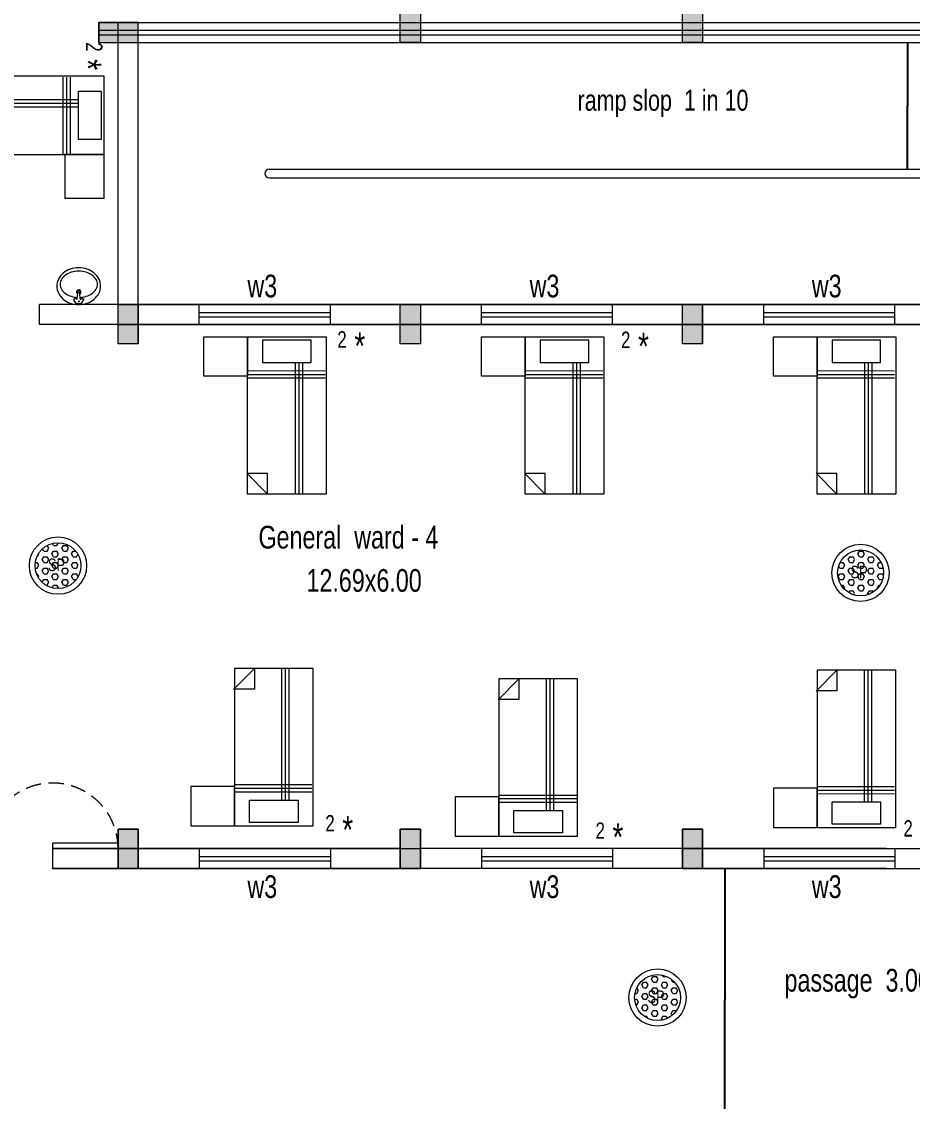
# Model space of a CAD drawing. Header units: metres. Extents: x 191982 to 427160, y -8904 to 80370.
# Drawn here: x 391584 to 401780, y 10131 to 22497 of the extents above; entities that cross this region are included whole.
import ezdxf

# ---------------------------------------------------------------- set-up
doc = ezdxf.new("R2010")
doc.units = ezdxf.units.M
doc.header["$LTSCALE"] = 700
doc.header["$MEASUREMENT"] = 0
doc.header["$PDMODE"] = 32
doc.linetypes.add('DASHED2', pattern=[0.375, 0.25, -0.125])
doc.layers.get('0').update_dxf_attribs({"lineweight": 9})
doc.layers.get('Defpoints').update_dxf_attribs({"lineweight": 9})
for name, color, linetype, lineweight in [('FURNITURE', 7, 'Continuous', 9), ('MAIN GATE', 7, 'Continuous', 9), ('NEW PLANS', 7, 'Continuous', 9), ('PLAN', 7, 'Continuous', 9)]:
    doc.layers.add(name, color=color, linetype=linetype, lineweight=lineweight)
doc.styles.get("Standard").update_dxf_attribs({"font": 'swisscl.ttf'})
doc.dimstyles.get("Standard").update_dxf_attribs({"dimtxt": 0.23, "dimasz": 0.23, "dimexe": 0.05, "dimexo": 0.05, "dimgap": 0.06, "dimtad": 0, "dimzin": 0, "dimdsep": 46, "dimtxsty": 'Standard', "dimcen": 0, "dimse1": 1, "dimse2": 1, "dimadec": 0, "dimazin": 0, "dimtfac": 1, "dimtofl": 0, "dimtmove": 2, "dimatfit": 0, "dimfxl": 0.18, "dimtolj": 1, "dimtzin": 0, "dimarcsym": 0})

# ---------------------------------------------------------------- blocks, each defined once
blk = doc.blocks.new('*D42')
at = {"layer": 'Defpoints', "color": 0, "transparency": 16777216}
for p in [(401006, 22257), (401723, 22257), (401006, 20807)]:
    blk.add_point(p, dxfattribs=at)
at = {"layer": 'NEW PLANS', "color": 0, "lineweight": -2, "transparency": 16777216}
for p, q in [((401723, 22256), (401723, 21532)), ((401723, 20807), (401723, 21531))]:
    blk.add_line(p, q, dxfattribs=at)
at = {"layer": 'NEW PLANS', "color": 0, "transparency": 16777216}
for points in [[(401723, 22256), (401723, 22256), (401723, 22257)], [(401723, 20807), (401723, 20807), (401723, 20807)]]:
    blk.add_solid(points, dxfattribs=at)
at = {"layer": 'NEW PLANS', "color": 0, "transparency": 16777216, "insert": (401723, 21532), "char_height": 0.23, "attachment_point": 5, "rotation": 90}
blk.add_mtext('\\A1;1.50', dxfattribs=at)
blk = doc.blocks.new('*D44')
at = {"layer": 'Defpoints', "color": 0, "transparency": 16777216}
for p in [(399632, 12797), (400094, 12797), (400094, 9797)]:
    blk.add_point(p, dxfattribs=at)
at = {"layer": 'NEW PLANS', "color": 0, "lineweight": -2, "transparency": 16777216}
for p, q in [((399632, 12796), (399632, 11297)), ((399632, 9797), (399632, 11296))]:
    blk.add_line(p, q, dxfattribs=at)
at = {"layer": 'NEW PLANS', "color": 0, "transparency": 16777216}
for points in [[(399632, 12796), (399632, 12796), (399632, 12797)], [(399632, 9797), (399632, 9797), (399632, 9797)]]:
    blk.add_solid(points, dxfattribs=at)
at = {"layer": 'NEW PLANS', "color": 0, "transparency": 16777216, "insert": (399632, 11297), "char_height": 0.23, "attachment_point": 5, "rotation": 90}
blk.add_mtext('\\A1;3000.00', dxfattribs=at)
blk = doc.blocks.new('BASIN')
at = {"layer": 'PLAN'}
for p, q in [((-0.066, 0.016), (-0.128, 0.012)), ((-0.073, 0.04), (-0.062, 0.056)), ((-0.063, 0.027), (-0.072, 0.033)), ((-0.016, 0.031), (-0.055, 0.058)), ((-0.01, -0.019), (-0.01, 0.019)), ((-0.066, -0.016), (-0.128, -0.012)), ((-0.073, -0.04), (-0.062, -0.056)), ((-0.063, -0.027), (-0.072, -0.033)), ((-0.016, -0.031), (-0.055, -0.058))]:
    blk.add_line(p, q, dxfattribs=at)
blk.add_lwpolyline([(-0.21, -0.25, 0.114941), (-0.132, -0.232, 0.103853), (-0.062, -0.177, 0.091249), (-0.016, -0.098, 0.083978), (0, 0, 0.083978), (-0.016, 0.098, 0.091249), (-0.062, 0.177, 0.103853), (-0.132, 0.232, 0.114941), (-0.21, 0.25, 0.114941), (-0.289, 0.232, 0.103853), (-0.359, 0.177, 0.091249), (-0.404, 0.098, 0.083978), (-0.42, 0, 0.083978), (-0.404, -0.098, 0.091249), (-0.359, -0.177, 0.103853), (-0.289, -0.232, 0.114941)], format="xyb", close=True, dxfattribs=at)
for points in [[(-0.082, 0.015, 0.058321), (-0.094, 0.085, 0.08231), (-0.126, 0.152, 0.106842), (-0.177, 0.199, 0.134388), (-0.232, 0.214, 0.134388), (-0.286, 0.199, 0.106842), (-0.338, 0.152, 0.08231), (-0.37, 0.085, 0.070665), (-0.382, 0)], [(-0.382, 0, 0.070665), (-0.37, -0.085, 0.08231), (-0.338, -0.152, 0.106842), (-0.286, -0.199, 0.134388), (-0.232, -0.214, 0.134388), (-0.177, -0.199, 0.106842), (-0.126, -0.152, 0.08231), (-0.094, -0.085, 0.058296), (-0.082, -0.015)]]:
    blk.add_lwpolyline(points, format="xyb", dxfattribs=at)
for radius in [0.00569, 0.00369]:
    blk.add_circle((-0.035, 0), radius, dxfattribs=at)
for centre, radius, start, end in [((-0.142, 0), 0.0257, 30.8964, 331.2082), ((-0.142, 0), 0.0188, 42.6613, 320.6475), ((-0.128, 0), 0.0123, 89.7573, 270.2427), ((-0.069, 0.037), 0.005, 145.9627, 235.9627), ((-0.066, 0.022), 0.0059, 268.9223, 55.3976), ((-0.058, 0.053), 0.005, 55.9627, 145.9627), ((-0.025, 0.02), 0.0144, 358.4, 54.5147), ((-0.069, -0.037), 0.005, 123.9181, 214.0373), ((-0.066, -0.022), 0.0059, 304.6024, 91.0777), ((-0.058, -0.053), 0.005, 214.0373, 304.0009), ((-0.025, -0.02), 0.0144, 305.4853, 1.6)]:
    blk.add_arc(centre, radius, start, end, dxfattribs=at)
blk = doc.blocks.new('A$C68D14229')
for p, q in [((0.53, 0.15), (0.53, 72.15)), ((0.53, 72.15), (36.53, 72.15)), ((36.53, 72.15), (36.53, 0.15)), ((22.29, 60.4), (22.29, 0.15)), ((23.96, 60.4), (23.96, 0.15)), ((25.62, 60.4), (25.62, 0.15)), ((0.53, 56.71), (36, 56.69)), ((0.53, 55.02), (36, 55.02)), ((0.53, 53.36), (36, 53.36)), ((0.11, 9.73), (9.63, 0.15)), ((9.63, 9.58), (0.11, 9.58)), ((9.63, 0), (9.63, 9.58)), ((36.53, 0.15), (0.53, 0.15))]:
    blk.add_line(p, q)
blk.add_lwpolyline([(29.63, 70.7), (7.38, 70.7), (7.38, 60.4), (29.63, 60.4)], close=True)
blk = doc.blocks.new('DAS')
at = {"layer": 'MAIN GATE'}
h = blk.add_hatch(dxfattribs=at)
h.set_pattern_fill('HEX', color=1, scale=0.3, style=0)
h.paths.add_polyline_path([(-3163.779, -2.2, 1), (-3163.253, -2.2, 1)])
at = {"layer": 'MAIN GATE', "color": 5}
for radius in [0.328, 0.263]:
    blk.add_circle((-3163.516, -2.2), radius, dxfattribs=at)
at = {"layer": 'NEW PLANS', "color": 7}
blk.add_text('SP', height=0.144, dxfattribs=at).set_placement((-3163.631, -2.262))

msp = doc.modelspace()

# ---------------------------------------------------------------- hatches: boundary and pattern name
at = {"layer": 'NEW PLANS'}
for points in [[(395917.772, 22486.692), (395917.772, 22706.692), (396147.772, 22706.692), (396147.772, 22486.692)], [(399147.772, 22486.692), (399147.772, 22706.692), (399377.772, 22706.692), (399377.772, 22486.692)], [(392467.772, 22486.692), (392467.772, 22256.692), (392687.772, 22256.692), (392687.772, 22486.692)], [(392687.772, 22486.692), (392687.772, 22256.692), (392917.772, 22256.692), (392917.772, 22486.692)], [(395917.772, 22486.692), (396147.772, 22486.692), (396147.772, 22256.692), (395917.772, 22256.692)], [(399147.772, 22486.692), (399377.772, 22486.692), (399377.772, 22256.692), (399147.772, 22256.692)], [(392687.772, 19036.692), (392687.772, 19256.692), (392917.772, 19256.692), (392917.772, 19036.692)], [(395917.772, 19036.692), (395917.772, 19256.692), (396147.772, 19256.692), (396147.772, 19036.692)], [(399147.772, 19036.692), (399147.772, 19256.692), (399377.772, 19256.692), (399377.772, 19036.692)], [(392687.772, 19036.692), (392917.772, 19036.692), (392917.772, 18806.692), (392687.772, 18806.692)], [(395917.772, 19036.692), (396147.772, 19036.692), (396147.772, 18806.692), (395917.772, 18806.692)], [(399147.772, 19036.692), (399377.772, 19036.692), (399377.772, 18806.692), (399147.772, 18806.692)], [(392687.772, 13026.692), (392687.772, 13246.692), (392917.772, 13246.692), (392917.772, 13026.692)], [(392687.772, 13026.692), (392687.772, 13246.692), (392917.772, 13246.692), (392917.772, 13026.692)], [(392687.772, 13026.692), (392687.772, 13246.692), (392917.772, 13246.692), (392917.772, 13026.692)], [(392917.772, 13026.692), (392917.772, 13246.692), (392687.772, 13246.692), (392687.772, 13026.692)], [(392687.772, 13026.692), (392687.772, 13246.692), (392917.772, 13246.692), (392917.772, 13026.692)], [(392687.772, 13026.692), (392687.772, 13246.692), (392917.772, 13246.692), (392917.772, 13026.692)], [(392687.772, 13026.692), (392687.772, 13246.692), (392917.772, 13246.692), (392917.772, 13026.692)], [(392687.772, 13026.692), (392687.772, 13246.692), (392917.772, 13246.692), (392917.772, 13026.692)], [(392917.772, 13026.692), (392917.772, 13246.692), (392687.772, 13246.692), (392687.772, 13026.692)], [(392687.772, 13016.692), (392917.772, 13016.692), (392917.772, 13246.692), (392687.772, 13246.692)], [(395917.772, 13026.692), (395917.772, 13246.692), (396147.772, 13246.692), (396147.772, 13026.692)], [(395917.772, 13026.692), (395917.772, 13246.692), (396147.772, 13246.692), (396147.772, 13026.692)], [(396147.772, 13026.692), (396147.772, 13246.692), (395917.772, 13246.692), (395917.772, 13026.692)], [(395917.772, 13016.692), (396147.772, 13016.692), (396147.772, 13246.692), (395917.772, 13246.692)], [(399147.772, 13026.692), (399147.772, 13246.692), (399377.772, 13246.692), (399377.772, 13026.692)], [(399147.772, 13026.692), (399147.772, 13246.692), (399377.772, 13246.692), (399377.772, 13026.692)], [(399147.772, 13026.692), (399147.772, 13246.692), (399377.772, 13246.692), (399377.772, 13026.692)], [(399147.772, 13026.692), (399147.772, 13246.692), (399377.772, 13246.692), (399377.772, 13026.692)], [(399377.772, 13026.692), (399377.772, 13246.692), (399147.772, 13246.692), (399147.772, 13026.692)], [(399147.772, 13016.692), (399377.772, 13016.692), (399377.772, 13246.692), (399147.772, 13246.692)], [(392687.772, 13026.692), (392917.772, 13026.692), (392917.772, 12796.692), (392687.772, 12796.692)], [(392687.772, 13026.692), (392917.772, 13026.692), (392917.772, 12796.692), (392687.772, 12796.692)], [(392687.772, 13026.692), (392917.772, 13026.692), (392917.772, 12796.692), (392687.772, 12796.692)], [(392917.772, 13026.692), (392687.772, 13026.692), (392687.772, 12796.692), (392917.772, 12796.692)], [(392687.772, 13026.692), (392917.772, 13026.692), (392917.772, 12796.692), (392687.772, 12796.692)], [(392687.772, 13026.692), (392917.772, 13026.692), (392917.772, 12796.692), (392687.772, 12796.692)], [(392687.772, 13026.692), (392917.772, 13026.692), (392917.772, 12796.692), (392687.772, 12796.692)], [(392687.772, 13026.692), (392917.772, 13026.692), (392917.772, 12796.692), (392687.772, 12796.692)], [(392917.772, 13026.692), (392687.772, 13026.692), (392687.772, 12796.692), (392917.772, 12796.692)], [(392687.772, 13016.692), (392687.772, 12796.692), (392917.772, 12796.692), (392917.772, 13016.692)], [(395917.772, 13026.692), (396147.772, 13026.692), (396147.772, 12796.692), (395917.772, 12796.692)], [(395917.772, 13026.692), (396147.772, 13026.692), (396147.772, 12796.692), (395917.772, 12796.692)], [(396147.772, 13026.692), (395917.772, 13026.692), (395917.772, 12796.692), (396147.772, 12796.692)], [(395917.772, 13016.692), (395917.772, 12796.692), (396147.772, 12796.692), (396147.772, 13016.692)], [(399147.772, 13026.692), (399377.772, 13026.692), (399377.772, 12796.692), (399147.772, 12796.692)], [(399147.772, 13026.692), (399377.772, 13026.692), (399377.772, 12796.692), (399147.772, 12796.692)], [(399147.772, 13026.692), (399377.772, 13026.692), (399377.772, 12796.692), (399147.772, 12796.692)], [(399147.772, 13026.692), (399377.772, 13026.692), (399377.772, 12796.692), (399147.772, 12796.692)], [(399377.772, 13026.692), (399147.772, 13026.692), (399147.772, 12796.692), (399377.772, 12796.692)], [(399147.772, 13016.692), (399147.772, 12796.692), (399377.772, 12796.692), (399377.772, 13016.692)]]:
    msp.add_hatch(color=256, dxfattribs=at).paths.add_polyline_path(points)

# ---------------------------------------------------------------- linework, layer by layer
at = {"layer": 'FURNITURE'}
for points in [[(392079.998, 20473.499), (392529.998, 20473.499), (392529.998, 20973.499), (392079.998, 20973.499)], [(393670.577, 18435.355), (393670.577, 18885.355), (394170.577, 18885.355), (394170.577, 18435.355)], [(396848.856, 18435.355), (396848.856, 18885.355), (397348.856, 18885.355), (397348.856, 18435.355)], [(400188.553, 18435.355), (400188.553, 18885.355), (400688.553, 18885.355), (400688.553, 18435.355)], [(393520.273, 13738.403), (393520.273, 13288.403), (394020.273, 13288.403), (394020.273, 13738.403)], [(396547.712, 13619.77), (396547.712, 13169.77), (397047.712, 13169.77), (397047.712, 13619.77)], [(400188.553, 13718.631), (400188.553, 13268.631), (400688.553, 13268.631), (400688.553, 13718.631)]]:
    msp.add_lwpolyline(points, close=True, dxfattribs=at)
at = {"layer": 'MAIN GATE', "linetype": 'DASHED2'}
msp.add_arc((391937.772, 13026.692), 750, 0, 180, dxfattribs=at)
at = {"layer": 'NEW PLANS'}
for p, q in [((392467.772, 22486.692), (409067.772, 22486.692)), ((392467.772, 22486.692), (392687.772, 22486.692)), ((392467.772, 22486.692), (392687.772, 22486.692)), ((392467.772, 22486.692), (392687.772, 22486.692)), ((392467.772, 22256.692), (392467.772, 22486.692)), ((392917.772, 22486.692), (392467.772, 22486.692)), ((392917.772, 22486.692), (392467.772, 22486.692)), ((392917.772, 22486.692), (392467.772, 22486.692)), ((392917.772, 22486.692), (392467.772, 22486.692)), ((392467.772, 22396.692), (405607.772, 22396.692)), ((392687.772, 22256.692), (392687.772, 22486.692)), ((392687.772, 22256.692), (392687.772, 22486.692)), ((392917.772, 22256.692), (392917.772, 22486.692)), ((392467.772, 22346.692), (405607.772, 22346.692)), ((392467.772, 22256.692), (409067.772, 22256.692)), ((392467.772, 22256.692), (392687.772, 22256.692)), ((392467.772, 22256.692), (392687.772, 22256.692)), ((392467.772, 22256.692), (392687.772, 22256.692)), ((392687.772, 19256.692), (392687.772, 22256.692)), ((392917.772, 19256.692), (392917.772, 22256.692)), ((394417.772, 20806.692), (409067.772, 20806.692)), ((394417.772, 20706.692), (409067.772, 20706.692)), ((391787.772, 19026.692), (391787.772, 19256.692)), ((392687.772, 19256.692), (391787.772, 19256.692)), ((407637.772, 19256.692), (392687.772, 19256.692)), ((392687.772, 18806.692), (392687.772, 19256.692)), ((392687.772, 19256.692), (406837.772, 19256.692)), ((392687.772, 18806.692), (392687.772, 19256.692)), ((392687.772, 18806.692), (392687.772, 19256.692)), ((392917.772, 19256.692), (392687.772, 19256.692)), ((392917.772, 18806.692), (392917.772, 19256.692)), ((392917.772, 18806.692), (392917.772, 19256.692)), ((392917.772, 18806.692), (392917.772, 19256.692)), ((393617.772, 19026.692), (393617.772, 19256.692)), ((395117.772, 19026.692), (395117.772, 19256.692)), ((396147.772, 19256.692), (395917.772, 19256.692)), ((396847.772, 19026.692), (396847.772, 19256.692)), ((398347.772, 19026.692), (398347.772, 19256.692)), ((399147.772, 18806.692), (399147.772, 19256.692)), ((399147.772, 18806.692), (399147.772, 19256.692)), ((399147.772, 18806.692), (399147.772, 19256.692)), ((399377.772, 19256.692), (399147.772, 19256.692)), ((399377.772, 18806.692), (399377.772, 19256.692)), ((399377.772, 18806.692), (399377.772, 19256.692)), ((399377.772, 18806.692), (399377.772, 19256.692)), ((400077.772, 19026.692), (400077.772, 19256.692)), ((401577.772, 19026.692), (401577.772, 19256.692)), ((393617.772, 19166.692), (395117.772, 19166.692)), ((393617.772, 19116.692), (395117.772, 19116.692)), ((396847.772, 19166.692), (398347.772, 19166.692)), ((396847.772, 19116.692), (398347.772, 19116.692)), ((400077.772, 19166.692), (401577.772, 19166.692)), ((400077.772, 19116.692), (401577.772, 19116.692)), ((392687.772, 19026.692), (391787.772, 19026.692)), ((402967.772, 19026.692), (392687.772, 19026.692)), ((392687.772, 19026.692), (402967.772, 19026.692)), ((392917.772, 13246.692), (392687.772, 13246.692)), ((392917.772, 13246.692), (392687.772, 13246.692)), ((392917.772, 13246.692), (392687.772, 13246.692)), ((392687.772, 13246.692), (392917.772, 13246.692)), ((392687.772, 13246.692), (392687.772, 13026.692)), ((392687.772, 12796.692), (392687.772, 13246.692)), ((392687.772, 12796.692), (392687.772, 13246.692)), ((392687.772, 12796.692), (392687.772, 13246.692)), ((392917.772, 13246.692), (392687.772, 13246.692)), ((392687.772, 12796.692), (392687.772, 13246.692)), ((392687.772, 12796.692), (392687.772, 13246.692)), ((392687.772, 12796.692), (392687.772, 13246.692)), ((392917.772, 13246.692), (392687.772, 13246.692)), ((392917.772, 13246.692), (392687.772, 13246.692)), ((392917.772, 13246.692), (392687.772, 13246.692)), ((392687.772, 13246.692), (392917.772, 13246.692)), ((392687.772, 13246.692), (392687.772, 12796.692)), ((392687.772, 13246.692), (392687.772, 12796.692)), ((392687.772, 13246.692), (392687.772, 12796.692)), ((392917.772, 12796.692), (392917.772, 13246.692)), ((392917.772, 12796.692), (392917.772, 13246.692)), ((392917.772, 12796.692), (392917.772, 13246.692)), ((392917.772, 13246.692), (392917.772, 12796.692)), ((392917.772, 12796.692), (392917.772, 13246.692)), ((392917.772, 12796.692), (392917.772, 13246.692)), ((392917.772, 12796.692), (392917.772, 13246.692)), ((392917.772, 12796.692), (392917.772, 13246.692)), ((392917.772, 12796.692), (392917.772, 13246.692)), ((392917.772, 12796.692), (392917.772, 13246.692)), ((392917.772, 13246.692), (392917.772, 12796.692)), ((392917.772, 13246.692), (392917.772, 12796.692)), ((392917.772, 13246.692), (392917.772, 12796.692)), ((396147.772, 13246.692), (395917.772, 13246.692)), ((396147.772, 13246.692), (395917.772, 13246.692)), ((395917.772, 13246.692), (396147.772, 13246.692)), ((399147.772, 12796.692), (399147.772, 13246.692)), ((399147.772, 12796.692), (399147.772, 13246.692)), ((399147.772, 12796.692), (399147.772, 13246.692)), ((399377.772, 13246.692), (399147.772, 13246.692)), ((399147.772, 12796.692), (399147.772, 13246.692)), ((399147.772, 12796.692), (399147.772, 13246.692)), ((399147.772, 12796.692), (399147.772, 13246.692)), ((399377.772, 13246.692), (399147.772, 13246.692)), ((399377.772, 13246.692), (399147.772, 13246.692)), ((399377.772, 13246.692), (399147.772, 13246.692)), ((399147.772, 13246.692), (399377.772, 13246.692)), ((399147.772, 13246.692), (399147.772, 12796.692)), ((399147.772, 13246.692), (399147.772, 12796.692)), ((399147.772, 13246.692), (399147.772, 12796.692)), ((399377.772, 12796.692), (399377.772, 13246.692)), ((399377.772, 12796.692), (399377.772, 13246.692)), ((399377.772, 12796.692), (399377.772, 13246.692)), ((399377.772, 12796.692), (399377.772, 13246.692)), ((399377.772, 12796.692), (399377.772, 13246.692)), ((399377.772, 12796.692), (399377.772, 13246.692)), ((399377.772, 13246.692), (399377.772, 12796.692)), ((399377.772, 13246.692), (399377.772, 12796.692)), ((399377.772, 13246.692), (399377.772, 12796.692)), ((392687.772, 13086.692), (391937.772, 13086.692)), ((391937.772, 13086.692), (391937.772, 13026.692)), ((391937.772, 13026.692), (392687.772, 13026.692)), ((392687.772, 13026.692), (391937.772, 13026.692)), ((391937.772, 13026.692), (391937.772, 12796.692)), ((395917.772, 13026.692), (392637.772, 13026.692)), ((392637.772, 13026.692), (395917.772, 13026.692)), ((392687.772, 13026.692), (392917.772, 13026.692)), ((392687.772, 13026.692), (392917.772, 13026.692)), ((393617.772, 13026.692), (393617.772, 12796.692)), ((395117.772, 13026.692), (395117.772, 12796.692)), ((395917.772, 13026.692), (396147.772, 13026.692)), ((398397.772, 13026.692), (396147.772, 13026.692)), ((396847.772, 13026.692), (396847.772, 12796.692)), ((398347.772, 13026.692), (398347.772, 12796.692)), ((399147.772, 13026.692), (398397.772, 13026.692)), ((401477.772, 13026.692), (399147.772, 13026.692)), ((399147.772, 13026.692), (402967.772, 13026.692)), ((399147.772, 13026.692), (399377.772, 13026.692)), ((400077.772, 13026.692), (400077.772, 12796.692)), ((401577.772, 13026.692), (401577.772, 12796.692)), ((393617.772, 12936.692), (395117.772, 12936.692)), ((393617.772, 12886.692), (395117.772, 12886.692)), ((396847.772, 12936.692), (398347.772, 12936.692)), ((396847.772, 12886.692), (398347.772, 12886.692)), ((400077.772, 12936.692), (401577.772, 12936.692)), ((400077.772, 12886.692), (401577.772, 12886.692)), ((391937.772, 12796.692), (392917.772, 12796.692)), ((392687.772, 12796.692), (391937.772, 12796.692)), ((395917.772, 12796.692), (392637.772, 12796.692)), ((392637.772, 12796.692), (395917.772, 12796.692)), ((392687.772, 12796.692), (392967.772, 12796.692)), ((392687.772, 12796.692), (392967.772, 12796.692)), ((392917.772, 12796.692), (392687.772, 12796.692)), ((392967.772, 12796.692), (392917.772, 12796.692)), ((392967.772, 12796.692), (392917.772, 12796.692)), ((392967.772, 12796.692), (392917.772, 12796.692)), ((392967.772, 12796.692), (392917.772, 12796.692)), ((395867.772, 12796.692), (395917.772, 12796.692)), ((396147.772, 12796.692), (395917.772, 12796.692)), ((398397.772, 12796.692), (396147.772, 12796.692)), ((399147.772, 12796.692), (398397.772, 12796.692)), ((401477.772, 12796.692), (399147.772, 12796.692)), ((399147.772, 12796.692), (405837.772, 12796.692)), ((399147.772, 12796.692), (399427.772, 12796.692)), ((399377.772, 12796.692), (399147.772, 12796.692)), ((399427.772, 12796.692), (399377.772, 12796.692)), ((399427.772, 12796.692), (399377.772, 12796.692))]:
    msp.add_line(p, q, dxfattribs=at)
for points in [[(396147.772, 22256.692), (395917.772, 22256.692), (395917.772, 22706.692), (396147.772, 22706.692)], [(399377.772, 22256.692), (399147.772, 22256.692), (399147.772, 22706.692), (399377.772, 22706.692)], [(392917.772, 22256.692), (392917.772, 22486.692), (392467.772, 22486.692), (392467.772, 22256.692)], [(392917.772, 18806.692), (392687.772, 18806.692), (392687.772, 19256.692), (392917.772, 19256.692)], [(396147.772, 18806.692), (395917.772, 18806.692), (395917.772, 19256.692), (396147.772, 19256.692)], [(399377.772, 18806.692), (399147.772, 18806.692), (399147.772, 19256.692), (399377.772, 19256.692)], [(392917.772, 12796.692), (392687.772, 12796.692), (392687.772, 13246.692), (392917.772, 13246.692)], [(392917.772, 12796.692), (392687.772, 12796.692), (392687.772, 13246.692), (392917.772, 13246.692)], [(392917.772, 12796.692), (392687.772, 12796.692), (392687.772, 13246.692), (392917.772, 13246.692)], [(392687.772, 12796.692), (392917.772, 12796.692), (392917.772, 13246.692), (392687.772, 13246.692)], [(392917.772, 12796.692), (392687.772, 12796.692), (392687.772, 13246.692), (392917.772, 13246.692)], [(392917.772, 12796.692), (392687.772, 12796.692), (392687.772, 13246.692), (392917.772, 13246.692)], [(392917.772, 12796.692), (392687.772, 12796.692), (392687.772, 13246.692), (392917.772, 13246.692)], [(392917.772, 12796.692), (392687.772, 12796.692), (392687.772, 13246.692), (392917.772, 13246.692)], [(392687.772, 12796.692), (392917.772, 12796.692), (392917.772, 13246.692), (392687.772, 13246.692)], [(392917.772, 13246.692), (392687.772, 13246.692), (392687.772, 12796.692), (392917.772, 12796.692)], [(396147.772, 12796.692), (395917.772, 12796.692), (395917.772, 13246.692), (396147.772, 13246.692)], [(396147.772, 12796.692), (395917.772, 12796.692), (395917.772, 13246.692), (396147.772, 13246.692)], [(395917.772, 12796.692), (396147.772, 12796.692), (396147.772, 13246.692), (395917.772, 13246.692)], [(396147.772, 13246.692), (395917.772, 13246.692), (395917.772, 12796.692), (396147.772, 12796.692)], [(399377.772, 12796.692), (399147.772, 12796.692), (399147.772, 13246.692), (399377.772, 13246.692)], [(399377.772, 12796.692), (399147.772, 12796.692), (399147.772, 13246.692), (399377.772, 13246.692)], [(399377.772, 12796.692), (399147.772, 12796.692), (399147.772, 13246.692), (399377.772, 13246.692)], [(399377.772, 12796.692), (399147.772, 12796.692), (399147.772, 13246.692), (399377.772, 13246.692)], [(399147.772, 12796.692), (399377.772, 12796.692), (399377.772, 13246.692), (399147.772, 13246.692)], [(399377.772, 13246.692), (399147.772, 13246.692), (399147.772, 12796.692), (399377.772, 12796.692)]]:
    msp.add_lwpolyline(points, close=True, dxfattribs=at)
msp.add_lwpolyline([(392917.772, 22486.692), (392917.772, 22486.692), (405607.772, 22486.692)], dxfattribs=at)
msp.add_arc((394417.772, 20756.692), 50, 90, 270, dxfattribs=at)

# ---------------------------------------------------------------- block references
at = {"layer": 'FURNITURE', "xscale": -25.000000000091, "yscale": 25.000000000091, "zscale": 25}
for p, rotation in [((390726.126, 20960.3), 270), ((394007.073, 15092.276), 180), ((397034.512, 14973.643), 180), ((400675.353, 15072.504), 180)]:
    msp.add_blockref('A$C68D14229', p, dxfattribs=dict(at, rotation=rotation))
at = {"layer": 'FURNITURE', "xscale": 25.000000000091, "yscale": 25.000000000091, "zscale": 25.000000000091}
for p in [(394157.378, 17081.482), (397335.656, 17081.482), (400675.353, 17081.482)]:
    msp.add_blockref('A$C68D14229', p, dxfattribs=at)
at = {"layer": 'MAIN GATE', "xscale": 1000, "yscale": 1000, "zscale": 1000}
for p in [(3555516.474, 18466.362), (3564702.242, 18383.002), (3562379.062, 13519.622)]:
    msp.add_blockref('DAS', p, dxfattribs=at)
at = {"layer": 'NEW PLANS', "xscale": 1000, "yscale": 1000, "zscale": 1000, "rotation": 270}
msp.add_blockref('BASIN', (392237.772, 19256.692), dxfattribs=at)

# ---------------------------------------------------------------- texts
at = {"attachment_point": 1, "rotation": 270}
for s, insert, char_height, width in [('2', (392508.122, 22259.756), 187.5, 102.99455), ('*', (392497.233, 22065.669), 312.5, 171.65759)]:
    msp.add_mtext(s, dxfattribs=dict(at, insert=insert, char_height=char_height, width=width))
at = {"attachment_point": 1}
for s, insert, char_height, width in [('2', (395197.97, 18950.425), 187.5, 102.99455), ('*', (395392.057, 18939.537), 312.5, 171.65759), ('2', (398444.875, 18946.086), 187.5, 102.99455), ('*', (398638.963, 18935.198), 312.5, 171.65759), ('2', (395060.43, 13410.079), 187.5, 102.99455), ('*', (395254.517, 13399.191), 312.5, 171.65759), ('2', (398152.998, 13325.651), 187.5, 102.99455), ('*', (398347.085, 13314.763), 312.5, 171.65759), ('2', (401676.838, 13350.8), 187.5, 102.99455)]:
    msp.add_mtext(s, dxfattribs=dict(at, insert=insert, char_height=char_height, width=width))
at = {"layer": 'NEW PLANS'}
for s, height, p in [('ramp slop  1 in 10', 240, (397947.35, 21476.007)), ('w3', 260, (394168.587, 19338.664)), ('w3', 260, (397398.587, 19338.664)), ('w3', 260, (400628.587, 19338.664)), ('General  ward - 4', 260, (394294.901, 16462.342)), ('12.69x6.00', 260, (394844.545, 15966.761)), ('w3', 260, (394168.587, 12460.105)), ('w3', 260, (397398.587, 12460.105)), ('w3', 260, (400628.587, 12460.105)), ('passage  3.00 m. wide', 260, (400316.178, 11388.344))]:
    msp.add_text(s, height=height, dxfattribs=at).set_placement(p)

# ---------------------------------------------------------------- dimensions: what is measured, and where the dimension line sits
dim = msp.add_linear_dim(base=(401722.864, 22256.692), p1=(401005.728, 20806.692), p2=(401005.728, 22256.692), angle=90, text='1.50', dimstyle='Standard', dxfattribs=at)
dim.commit()
dim.dimension.update_dxf_attribs({"geometry": '*D42', "text_midpoint": (401722.864, 21531.692)})
dim = msp.add_linear_dim(base=(399632.442, 12796.692), p1=(400094.348, 9796.692), p2=(400094.348, 12796.692), angle=90, dimstyle='Standard', dxfattribs=at)
dim.commit()
dim.dimension.update_dxf_attribs({"geometry": '*D44', "text_midpoint": (399632.442, 11296.692)})

doc.saveas('drawing.dxf')
